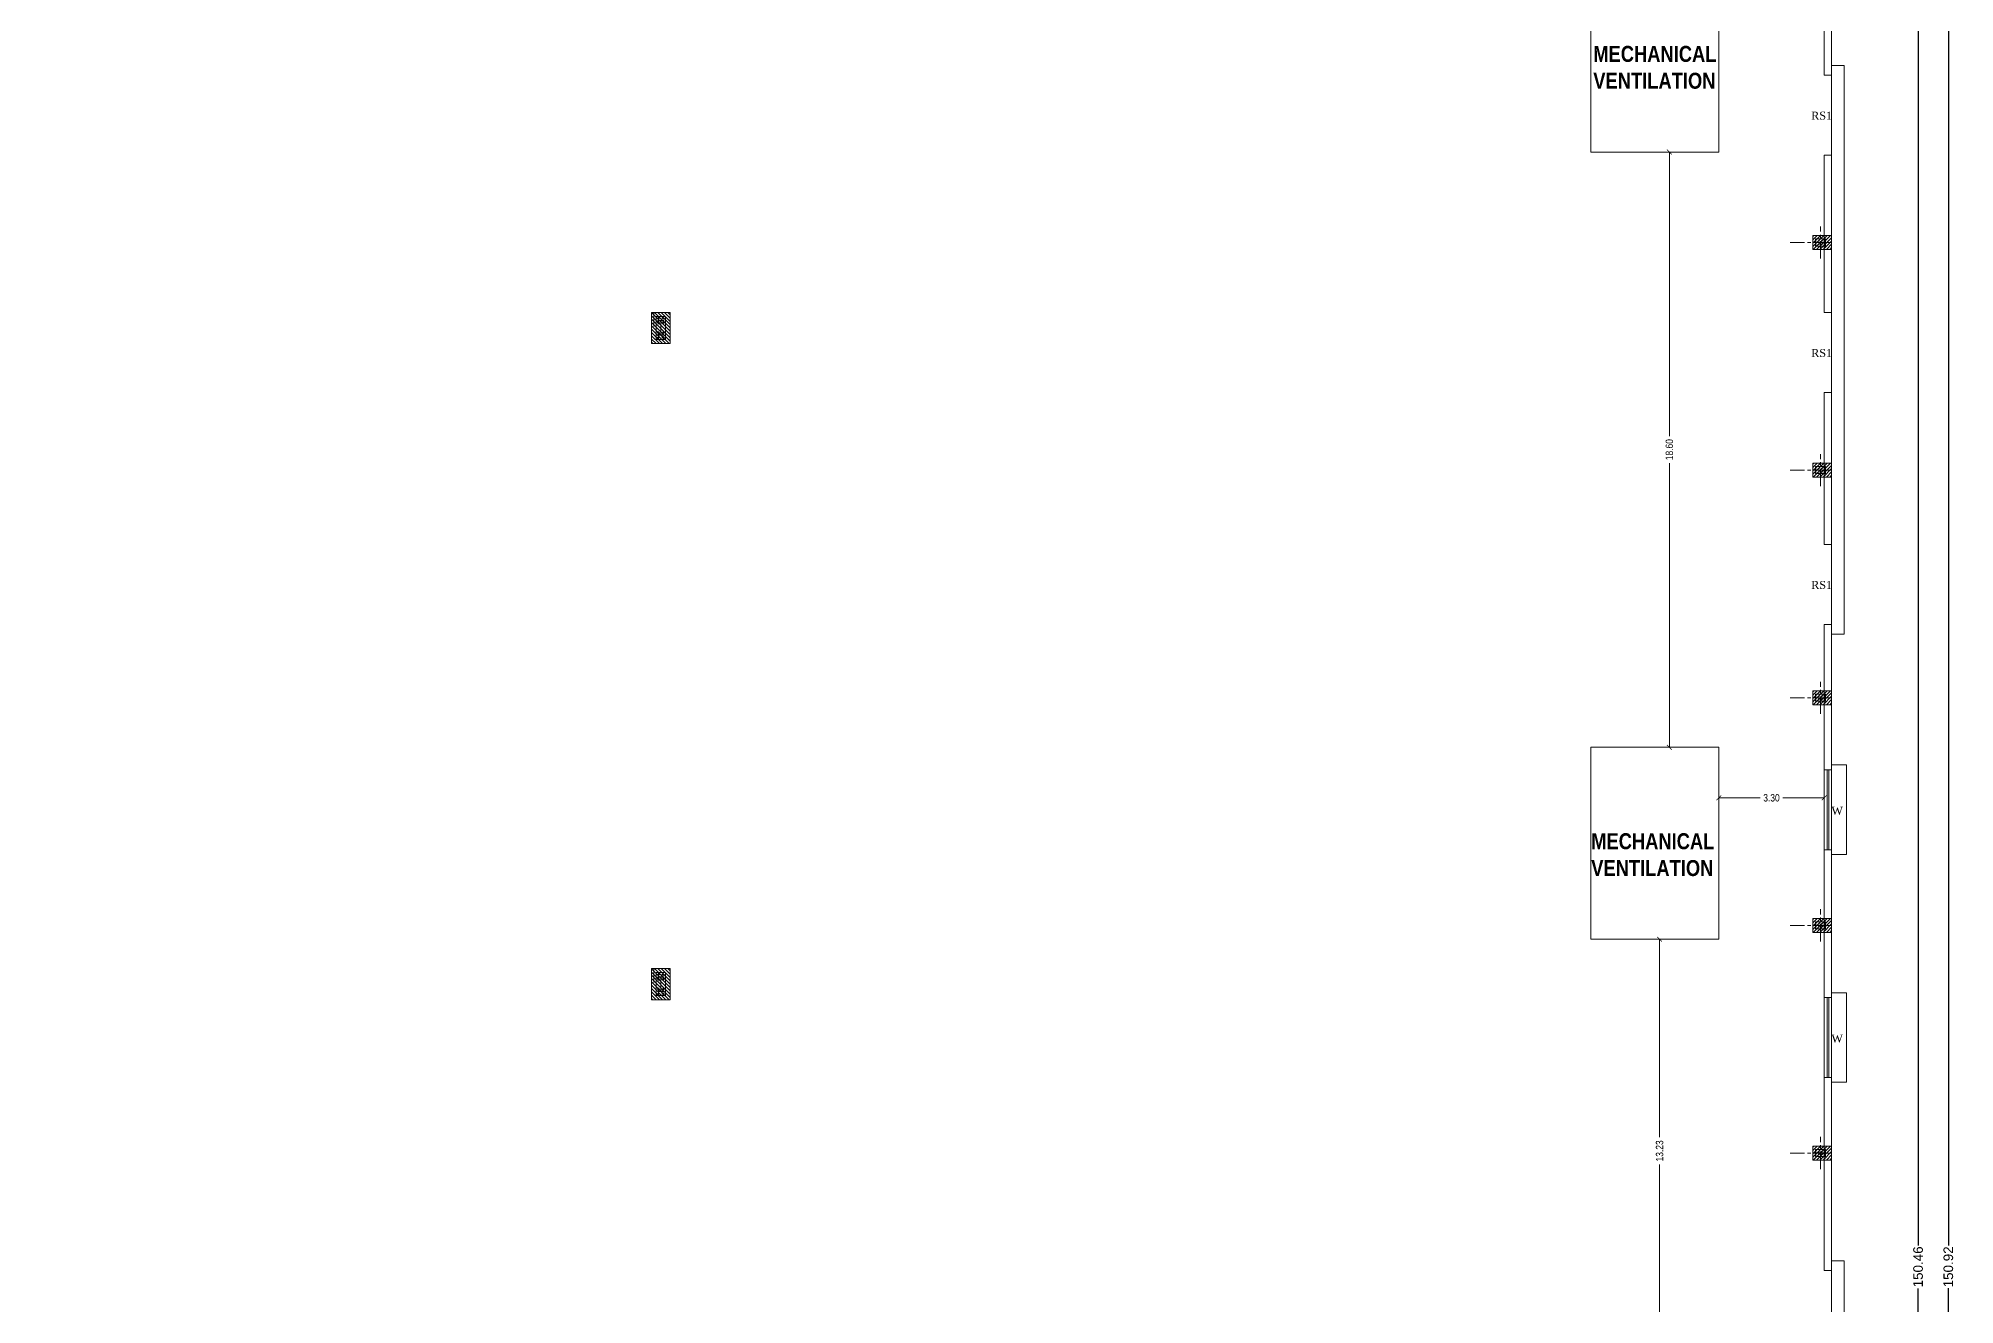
# Model space of a CAD drawing. Header units: metres. Extents: x -1560405 to -1559609, y 42907 to 43310.
# Drawn here: x -1559882.8 to -1559822.9, y 43034.9 to 43074.5 of the extents above; entities that cross this region are included whole.
import ezdxf

# ---------------------------------------------------------------- set-up
doc = ezdxf.new("R2010")
doc.units = ezdxf.units.M
doc.header["$LTSCALE"] = 750
doc.header["$MEASUREMENT"] = 0
doc.header["$PDMODE"] = 35
doc.header["$PDSIZE"] = 50
doc.linetypes.add('CENTER2', pattern=[1.125, 0.75, -0.125, 0.125, -0.125])
doc.layers.get('0').update_dxf_attribs({"lineweight": 5})
doc.layers.get('Defpoints').update_dxf_attribs({"lineweight": 0})
doc.layers.add('BLK_1_FLR_0_BLT_UP_AREA', color=1, linetype='Continuous', plot=False)
doc.layers.add('BLK_1_FLR_0_CARPET_AREA', color=10, linetype='Continuous')
doc.layers.add('BLK_1_FLR_0_REGULAR_ROOM_1', color=117, linetype='Continuous')
doc.layers.add('grid', color=253, linetype='Continuous', lineweight=5)
doc.styles.add('2', font='swisscb.ttf', dxfattribs={"height": 0.23})
doc.styles.add('GLOBAL INFRA', font='ARIALNB.TTF', dxfattribs={"height": 0.3})
doc.styles.add('mani', font='swissc.ttf', dxfattribs={"height": 0.23})
doc.styles.get("Standard").update_dxf_attribs({"font": 'arial.ttf'})
doc.dimstyles.new('Civil Mt', dxfattribs={"dimtxt": 0.23, "dimasz": 0.15, "dimexe": 0, "dimexo": 0, "dimgap": 0.1, "dimtad": 0, "dimzin": 0, "dimdsep": 46, "dimtxsty": 'mani', "dimblk": 'ARCHTICK', "dimcen": 0, "dimse1": 1, "dimse2": 1, "dimclrd": 253, "dimclrt": 7, "dimadec": 0, "dimazin": 3, "dimtfac": 1, "dimtofl": 0, "dimtmove": 1, "dimatfit": 3, "dimfxl": 0, "dimfrac": 2, "dimtolj": 1, "dimtzin": 0, "dimlwd": 13, "dimarcsym": 0})
doc.dimstyles.new('Civil mt size large', dxfattribs={"dimtxt": 0.3, "dimasz": 0.15, "dimexe": 0, "dimexo": 0, "dimgap": 0.0625, "dimtad": 0, "dimzin": 0, "dimdsep": 46, "dimtxsty": 'Standard', "dimblk": 'OBLIQUE', "dimcen": 0, "dimse1": 1, "dimse2": 1, "dimclrd": 253, "dimclrt": 7, "dimadec": 0, "dimazin": 3, "dimtfac": 1, "dimtofl": 0, "dimtmove": 1, "dimatfit": 3, "dimfxl": 0, "dimfrac": 2, "dimtolj": 1, "dimtzin": 0, "dimarcsym": 0})

# ---------------------------------------------------------------- blocks, each defined once
blk = doc.blocks.new('Z$W@#0BBF08D7')
for p, q in [((84, 42), (0, 42)), ((42, 84), (42, 0))]:
    blk.add_line(p, q)
blk.add_circle((42, 42), 21)
blk = doc.blocks.new('Z$W@#71D679F2')
at = {"color": 1}
for points in [[(0, 300), (740, 300), (740, 0), (0, 0)], [(135, 50), (135, 250), (145, 250), (145, 50)], [(145, 147), (595, 147), (595, 152), (145, 152)], [(605, 50), (605, 250), (595, 250), (595, 50)]]:
    blk.add_lwpolyline(points, close=True, dxfattribs=at)
for p in [(18, 183), (18, 33), (168, 183), (168, 33)]:
    blk.add_blockref('Z$W@#0BBF08D7', p)
at = {"xscale": -1}
for p in [(572, 183), (572, 33), (722, 183), (722, 33)]:
    blk.add_blockref('Z$W@#0BBF08D7', p, dxfattribs=at)
blk = doc.blocks.new('_Oblique')
at = {"color": 0, "linetype": 'ByBlock', "lineweight": -2}
blk.add_line((-0.5, -0.5), (0.5, 0.5), dxfattribs=at)
blk = doc.blocks.new('*D534')
at = {"color": 253, "lineweight": -2}
for p, q in [((-1559824.011, 43111.318), (-1559824.011, 43036.756)), ((-1559824.011, 42960.853), (-1559824.011, 43035.414))]:
    blk.add_line(p, q, dxfattribs=at)
at = {"layer": 'Defpoints', "color": 0}
for p in [(-1559827.414, 43111.318), (-1559827.414, 42960.853), (-1559824.011, 42960.853)]:
    blk.add_point(p, dxfattribs=at)
at = {"color": 253, "lineweight": -2, "xscale": 0.15, "yscale": 0.15, "zscale": 0.15}
for p, rotation in [((-1559824.011, 43111.318), 90), ((-1559824.011, 42960.853), 270)]:
    blk.add_blockref('_Oblique', p, dxfattribs=dict(at, rotation=rotation))
at = {"color": 7, "insert": (-1559824.011, 43036.085), "char_height": 0.3, "attachment_point": 5, "rotation": 90}
blk.add_mtext('\\A1;150.46', dxfattribs=at)
blk = doc.blocks.new('*D535')
at = {"color": 253, "lineweight": -2}
for p, q in [((-1559823.066, 43111.548), (-1559823.066, 43036.755)), ((-1559823.066, 42960.623), (-1559823.066, 43035.416))]:
    blk.add_line(p, q, dxfattribs=at)
at = {"layer": 'Defpoints', "color": 0}
for p in [(-1559826.714, 43111.548), (-1559826.714, 42960.623), (-1559823.066, 42960.623)]:
    blk.add_point(p, dxfattribs=at)
at = {"color": 253, "lineweight": -2, "xscale": 0.15, "yscale": 0.15, "zscale": 0.15}
for p, rotation in [((-1559823.066, 43111.548), 90), ((-1559823.066, 42960.623), 270)]:
    blk.add_blockref('_Oblique', p, dxfattribs=dict(at, rotation=rotation))
at = {"color": 7, "insert": (-1559823.066, 43036.085), "char_height": 0.3, "attachment_point": 5, "rotation": 90}
blk.add_mtext('\\A1;150.92', dxfattribs=at)
blk = doc.blocks.new('_ArchTick')
at = {"color": 0, "linetype": 'ByBlock', "const_width": 0.15}
blk.add_lwpolyline([(-0.5, -0.5), (0.5, 0.5)], dxfattribs=at)
blk = doc.blocks.new('*D582')
at = {"color": 253, "lineweight": 13}
for p, q in [((-1559830.242, 43050.745), (-1559828.947, 43050.745)), ((-1559826.944, 43050.745), (-1559828.24, 43050.745))]:
    blk.add_line(p, q, dxfattribs=at)
at = {"layer": 'Defpoints', "color": 0}
for p in [(-1559830.242, 43050.745), (-1559826.944, 43050.745), (-1559826.944, 43050.745)]:
    blk.add_point(p, dxfattribs=at)
at = {"color": 253, "lineweight": 13, "xscale": 0.15, "yscale": 0.15, "zscale": 0.15, "rotation": 180}
blk.add_blockref('_ArchTick', (-1559830.242, 43050.745), dxfattribs=at)
at = {"color": 253, "lineweight": 13, "xscale": 0.15, "yscale": 0.15, "zscale": 0.15}
blk.add_blockref('_ArchTick', (-1559826.944, 43050.745), dxfattribs=at)
at = {"color": 7, "insert": (-1559828.593, 43050.745), "char_height": 0.23, "attachment_point": 5, "style": 'mani'}
blk.add_mtext('\\A1;3.30', dxfattribs=at)
blk = doc.blocks.new('*D611')
at = {"color": 253, "lineweight": 13}
for p, q in [((-1559831.784, 43070.93), (-1559831.784, 43062.052)), ((-1559831.784, 43052.326), (-1559831.784, 43061.203))]:
    blk.add_line(p, q, dxfattribs=at)
at = {"layer": 'Defpoints', "color": 0}
for p in [(-1559832.242, 43070.93), (-1559832.242, 43052.326), (-1559831.784, 43052.326)]:
    blk.add_point(p, dxfattribs=at)
at = {"color": 253, "lineweight": 13, "xscale": 0.15, "yscale": 0.15, "zscale": 0.15}
for p, rotation in [((-1559831.784, 43070.93), 90), ((-1559831.784, 43052.326), 270)]:
    blk.add_blockref('_ArchTick', p, dxfattribs=dict(at, rotation=rotation))
at = {"color": 7, "insert": (-1559831.784, 43061.628), "char_height": 0.23, "attachment_point": 5, "rotation": 90, "style": 'mani'}
blk.add_mtext('\\A1;18.60', dxfattribs=at)
blk = doc.blocks.new('*D612')
at = {"color": 253, "lineweight": 13}
for p, q in [((-1559832.09, 43046.326), (-1559832.09, 43040.135)), ((-1559832.09, 43033.097), (-1559832.09, 43039.288))]:
    blk.add_line(p, q, dxfattribs=at)
at = {"layer": 'Defpoints', "color": 0}
for p in [(-1559832.242, 43046.326), (-1559832.242, 43033.097), (-1559832.09, 43033.097)]:
    blk.add_point(p, dxfattribs=at)
at = {"color": 253, "lineweight": 13, "xscale": 0.15, "yscale": 0.15, "zscale": 0.15}
for p, rotation in [((-1559832.09, 43046.326), 90), ((-1559832.09, 43033.097), 270)]:
    blk.add_blockref('_ArchTick', p, dxfattribs=dict(at, rotation=rotation))
at = {"color": 7, "insert": (-1559832.09, 43039.711), "char_height": 0.23, "attachment_point": 5, "rotation": 90, "style": 'mani'}
blk.add_mtext('\\A1;13.23', dxfattribs=at)
blk = doc.blocks.new('Z$W@#459304DB')
for p, q in [((44, 22), (0, 22)), ((22, 0), (22, 44))]:
    blk.add_line(p, q)
blk.add_circle((22, 22), 11)
blk = doc.blocks.new('Z$W@#47CD4689')
at = {"color": 1}
for points in [[(-210, 0), (-210, 225), (-200, 225), (-200, 0)], [(-210, 225), (110, 225), (110, 0), (-210, 0)], [(-200, 110), (100, 110), (100, 115), (-200, 115)], [(110, 0), (110, 225), (100, 225), (100, 0)]]:
    blk.add_lwpolyline(points, close=True, dxfattribs=at)
at = {"layer": 'grid', "linetype": 'CENTER2'}
for points in [[(-50, -404), (-50, 629)], [(-410, 113), (915, 113)]]:
    blk.add_lwpolyline(points, dxfattribs=at)
for p in [(-122, 141), (-122, 41), (-22, 141), (-22, 41)]:
    blk.add_blockref('Z$W@#459304DB', p)

msp = doc.modelspace()

# ---------------------------------------------------------------- hatches: boundary and pattern name
at = {"linetype": 'Continuous'}
h = msp.add_hatch(dxfattribs=at)
h.set_pattern_fill('ANSI31', scale=0.585)
h.set_pattern_definition([(45, (-1562670.309335, 44452.96096), (-0.0517071834, 0.0517071834), [])])
h.paths.add_polyline_path([(-1559827.2992, 43067.88322), (-1559826.7142, 43067.88322), (-1559826.7142, 43068.32197), (-1559827.2992, 43068.32197)])
h = msp.add_hatch(dxfattribs=at)
h.set_pattern_fill('ANSI31', scale=0.585, angle=-90)
h.set_pattern_definition([(315, (-1558565.27897, 45679.248996), (0.0517071834, 0.0517071834), [])])
h.paths.add_polyline_path([(-1559863.59163, 43064.94453), (-1559863.59163, 43065.91953), (-1559863.00663, 43065.91953), (-1559863.00663, 43064.94453)])
h = msp.add_hatch(dxfattribs=at)
h.set_pattern_fill('ANSI31', scale=0.585)
h.set_pattern_definition([(45, (-1562670.309335, 44445.845966), (-0.0517071834, 0.0517071834), [])])
h.paths.add_polyline_path([(-1559827.2992, 43060.76822), (-1559826.7142, 43060.76822), (-1559826.7142, 43061.20697), (-1559827.2992, 43061.20697)])
h = msp.add_hatch(dxfattribs=at)
h.set_pattern_fill('ANSI31', scale=0.585)
h.set_pattern_definition([(45, (-1562670.309335, 44438.73097), (-0.0517071834, 0.0517071834), [])])
h.paths.add_polyline_path([(-1559827.2992, 43053.65323), (-1559826.7142, 43053.65323), (-1559826.7142, 43054.09198), (-1559827.2992, 43054.09198)])
h = msp.add_hatch(dxfattribs=at)
h.set_pattern_fill('ANSI31', scale=0.585)
h.set_pattern_definition([(45, (-1562670.309335, 44431.61598), (-0.0517071834, 0.0517071834), [])])
h.paths.add_polyline_path([(-1559827.2992, 43046.53823), (-1559826.7142, 43046.53823), (-1559826.7142, 43046.97698), (-1559827.2992, 43046.97698)])
h = msp.add_hatch(dxfattribs=at)
h.set_pattern_fill('ANSI31', scale=0.585, angle=-90)
h.set_pattern_definition([(315, (-1558565.27897, 45658.73996), (0.0517071834, 0.0517071834), [])])
h.paths.add_polyline_path([(-1559863.59163, 43044.4355), (-1559863.59163, 43045.4105), (-1559863.00663, 43045.4105), (-1559863.00663, 43044.4355)])
h = msp.add_hatch(dxfattribs=at)
h.set_pattern_fill('ANSI31', scale=0.585)
h.set_pattern_definition([(45, (-1562670.309335, 44424.500984), (-0.0517071834, 0.0517071834), [])])
h.paths.add_polyline_path([(-1559827.2992, 43039.42324), (-1559826.7142, 43039.42324), (-1559826.7142, 43039.86199), (-1559827.2992, 43039.86199)])

# ---------------------------------------------------------------- linework, layer by layer
at = {"color": 7}
for p, q in [((-1559826.94409, 43073.33151), (-1559826.71409, 43073.33151)), ((-1559826.71411, 43073.63151), (-1559826.32672, 43073.63151)), ((-1559826.32672, 43073.63151), (-1559826.32672, 43055.8638)), ((-1559826.94409, 43070.83151), (-1559826.71409, 43070.83151)), ((-1559863.5185, 43065.91953, 94.40535), (-1559863.5185, 43065.47953, 94.40535)), ((-1559826.94409, 43065.91297), (-1559826.71409, 43065.91297)), ((-1559826.94409, 43063.41297), (-1559826.71409, 43063.41297)), ((-1559826.94409, 43058.6638), (-1559826.71409, 43058.6638)), ((-1559826.94409, 43056.1638), (-1559826.71409, 43056.1638)), ((-1559826.71408, 43055.8638), (-1559826.32672, 43055.8638)), ((-1559826.9441, 43051.62256), (-1559826.7141, 43051.62256)), ((-1559826.85335, 43049.12256), (-1559826.85335, 43051.62256)), ((-1559826.80335, 43049.12256), (-1559826.80335, 43051.62256)), ((-1559826.9441, 43049.12256), (-1559826.7141, 43049.12256)), ((-1559863.5185, 43045.4105, 94.40535), (-1559863.5185, 43044.9705, 94.40535)), ((-1559826.9441, 43044.50432), (-1559826.7141, 43044.50432)), ((-1559826.85335, 43042.00432), (-1559826.85335, 43044.50432)), ((-1559826.80335, 43042.00432), (-1559826.80335, 43044.50432)), ((-1559826.9441, 43042.00432), (-1559826.7141, 43042.00432)), ((-1559826.71415, 43036.27615), (-1559826.32676, 43036.27615)), ((-1559826.32676, 43036.27615), (-1559826.32676, 43033.17615)), ((-1559826.94409, 43035.97615), (-1559826.71409, 43035.97615))]:
    msp.add_line(p, q, dxfattribs=at)
at = {"color": 7, "ltscale": 0.8}
for p, q in [((-1559826.7141, 43051.77256), (-1559826.2541, 43051.77256)), ((-1559826.2541, 43051.77256), (-1559826.2541, 43048.97256)), ((-1559826.7141, 43048.97256), (-1559826.2541, 43048.97256)), ((-1559826.7141, 43044.65432), (-1559826.2541, 43044.65432)), ((-1559826.2541, 43044.65432), (-1559826.2541, 43041.85432)), ((-1559826.7141, 43041.85432), (-1559826.2541, 43041.85432))]:
    msp.add_line(p, q, dxfattribs=at)
at = {"color": 7}
for points in [[(-1559936.1042, 42960.62268), (-1559936.1042, 43111.5476), (-1559826.71409, 43111.5476), (-1559826.7142, 42960.62268)], [(-1559834.24245, 43076.92988), (-1559830.24245, 43076.92988), (-1559830.24245, 43070.92988), (-1559834.24245, 43070.92988)], [(-1559834.24245, 43052.3257), (-1559830.24245, 43052.3257), (-1559830.24245, 43046.3257), (-1559834.24245, 43046.3257)]]:
    msp.add_lwpolyline(points, close=True, dxfattribs=at)
for points in [[(-1559826.94412, 43076.91769), (-1559826.94412, 43073.33151)], [(-1559826.94412, 43070.83151), (-1559826.94413, 43065.91297)], [(-1559826.94413, 43063.41297), (-1559826.94413, 43058.6638)], [(-1559826.94413, 43056.1638), (-1559826.94415, 43035.97615)]]:
    msp.add_lwpolyline(points, dxfattribs=at)
at = {"color": 7, "linetype": 'Continuous'}
for points, elevation in [([(-1559827.2992, 43068.32197), (-1559826.7142, 43068.32197), (-1559826.7142, 43067.88322), (-1559827.2992, 43067.88322)], 0.00311), ([(-1559863.59163, 43065.91953), (-1559863.59163, 43064.94453), (-1559863.00663, 43064.94453), (-1559863.00663, 43065.91953)], 94.40535), ([(-1559827.2992, 43061.20697), (-1559826.7142, 43061.20697), (-1559826.7142, 43060.76822), (-1559827.2992, 43060.76822)], 0.00289), ([(-1559827.2992, 43054.09198), (-1559826.7142, 43054.09198), (-1559826.7142, 43053.65323), (-1559827.2992, 43053.65323)], 0.00266), ([(-1559827.2992, 43046.97698), (-1559826.7142, 43046.97698), (-1559826.7142, 43046.53823), (-1559827.2992, 43046.53823)], 0.00244), ([(-1559863.59163, 43045.4105), (-1559863.59163, 43044.4355), (-1559863.00663, 43044.4355), (-1559863.00663, 43045.4105)], 94.40535), ([(-1559827.2992, 43039.86199), (-1559826.7142, 43039.86199), (-1559826.7142, 43039.42324), (-1559827.2992, 43039.42324)], 0.00222)]:
    msp.add_lwpolyline(points, close=True, dxfattribs=dict(at, elevation=elevation))
at = {"layer": 'BLK_1_FLR_0_BLT_UP_AREA', "color": 45, "const_width": 0.01}
msp.add_lwpolyline([(-1559936.1042, 42960.62268), (-1559826.71409, 42960.62268), (-1559826.71409, 43111.5476), (-1559936.1042, 43111.5476)], close=True, dxfattribs=at)
at = {"layer": 'BLK_1_FLR_0_CARPET_AREA', "color": 46, "const_width": 0.001}
msp.add_lwpolyline([(-1559921.36925, 42960.85268), (-1559921.37006, 42965.35264), (-1559917.64006, 42965.35331), (-1559917.64006, 42967.85105), (-1559896.27394, 42967.85105), (-1559896.27394, 42960.85268), (-1559826.9442, 42960.85268), (-1559826.9442, 43111.3176), (-1559935.8742, 43111.3176), (-1559935.8742, 42960.85268), (-1559921.36925, 42960.85268)], close=True, dxfattribs=at)
at = {"layer": 'BLK_1_FLR_0_REGULAR_ROOM_1', "color": 4, "const_width": 0.001, "elevation": 0}
msp.add_lwpolyline([(-1559921.36936, 42960.85268), (-1559921.37018, 42965.35264), (-1559917.64018, 42965.35331), (-1559917.64018, 42967.85105), (-1559896.27405, 42967.85105), (-1559896.27405, 42960.85268), (-1559826.94432, 42960.85268), (-1559826.94432, 43111.3176), (-1559935.87432, 43111.3176), (-1559935.87432, 42960.85268), (-1559921.36936, 42960.85268)], close=True, dxfattribs=at)

# ---------------------------------------------------------------- block references
at = {"color": 7, "xscale": -0.000975, "yscale": 0.000975, "zscale": 0.000975}
for p in [(-1559827.11406, 43067.9929, -94.40224), (-1559827.11406, 43060.87791, -94.40246), (-1559827.11406, 43053.76292, -94.40269), (-1559827.11406, 43046.64792, -94.40291), (-1559827.11406, 43039.53293, -94.40313)]:
    msp.add_blockref('Z$W@#47CD4689', p, dxfattribs=at)
at = {"color": 7, "xscale": 0.000975, "yscale": 0.000975, "zscale": 0.000975, "rotation": 90.00000000000118}
for p in [(-1559863.15288, 43065.07128, 94.40535), (-1559863.15288, 43044.56225, 94.40535)]:
    msp.add_blockref('Z$W@#71D679F2', p, dxfattribs=at)

# ---------------------------------------------------------------- texts
at = {"color": 7, "style": 'GLOBAL INFRA'}
for s, p in [('MECHANICAL', (-1559834.16166, 43073.74815, -59.00586)), ('VENTILATION', (-1559834.16166, 43072.90934, -59.00586)), ('MECHANICAL', (-1559834.22644, 43049.13922, -59.00586)), ('VENTILATION', (-1559834.22644, 43048.30041, -59.00586))]:
    msp.add_text(s, height=0.5, dxfattribs=at).set_placement(p)
at = {"color": 7, "lineweight": -3, "char_height": 0.25, "style": '2'}
for s, insert, attachment_point in [('{\\fTimes New Roman|b0|i0|c0|p18;RS1}', (-1559827.35095, 43072.19243), 1), ('{\\fTimes New Roman|b0|i0|c0|p18;RS1}', (-1559827.35095, 43064.77388), 1), ('{\\fTimes New Roman|b0|i0|c0|p18;RS1}', (-1559827.35095, 43057.52472), 1), ('{\\fTimes New Roman|b0|i0|c0|p18;W}', (-1559826.36231, 43050.46583), 3), ('{\\fTimes New Roman|b0|i0|c0|p18;W}', (-1559826.36231, 43043.34759), 3)]:
    msp.add_mtext_dynamic_manual_height_columns(s, width=0.804374, gutter_width=1.75, heights=[0], dxfattribs=dict(at, insert=insert, attachment_point=attachment_point))

# ---------------------------------------------------------------- dimensions: what is measured, and where the dimension line sits
at = {"color": 7}
for base, p1, p2, picture, middle in [((-1559823.06563, 42960.62268), (-1559826.71409, 43111.5476), (-1559826.7142, 42960.62268), '*D535', (-1559823.06563, 43036.08514)), ((-1559824.01101, 42960.85268), (-1559827.41433, 43111.3176), (-1559827.41433, 42960.85268), '*D534', (-1559824.01101, 43036.08514))]:
    dim = msp.add_linear_dim(base=base, p1=p1, p2=p2, angle=90, dimstyle='Civil mt size large', dxfattribs=at)
    dim.commit()
    dim.dimension.update_dxf_attribs({"geometry": picture, "text_midpoint": middle})
at = {"color": 1}
for base, p1, p2, picture, middle in [((-1559831.78392, 43052.3257), (-1559832.24245, 43070.92988), (-1559832.24245, 43052.3257), '*D611', (-1559831.78392, 43061.62779)), ((-1559832.08983, 43033.09726), (-1559832.24245, 43046.3257), (-1559832.24245, 43033.09726), '*D612', (-1559832.08983, 43039.71148))]:
    dim = msp.add_linear_dim(base=base, p1=p1, p2=p2, angle=90, dimstyle='Civil Mt', dxfattribs=at)
    dim.commit()
    dim.dimension.update_dxf_attribs({"geometry": picture, "text_midpoint": middle})
dim = msp.add_aligned_dim(p1=(-1559830.24245, 43050.74549), p2=(-1559826.9441, 43050.74549), distance=0, dimstyle='Civil Mt', dxfattribs=at)
dim.commit()
dim.dimension.update_dxf_attribs({"geometry": '*D582', "text_midpoint": (-1559828.59327, 43050.74549)})

doc.saveas('drawing.dxf')
